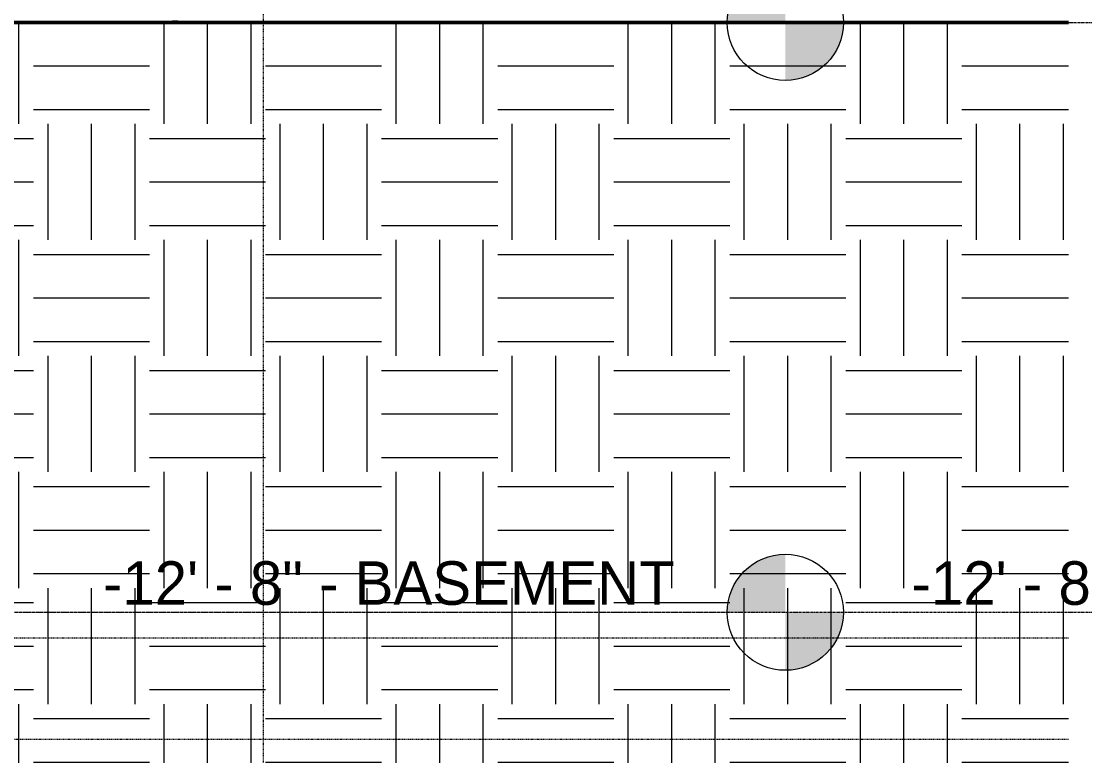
# Model space of a CAD drawing. Header units: inches. Extents: x 9594 to 15314, y -314 to 660.
# Drawn here: x 12230 to 12450, y -183.1 to -29.8 of the extents above; entities that cross this region are included whole.
import ezdxf

# ---------------------------------------------------------------- set-up
doc = ezdxf.new("R2010")
doc.units = ezdxf.units.IN
doc.header["$MEASUREMENT"] = 0
doc.linetypes.add('Aligning Line 1_8_', pattern=[0.25, 0.125, -0.125])
doc.linetypes.add('Grid Line 1_2_', pattern=[0.875, 0.5, -0.125, 0.125, -0.125])
for name, color, linetype, lineweight in [('0-1', 7, 'Continuous', 5), ('0-3', 252, 'Continuous', 9), ('A-FLOR-LEVL', 51, 'Continuous', 9), ('A-FLOR-LEVL-1', 51, 'Grid Line 1_2_', 9), ('C-PRKG-1', 55, 'Continuous', 9), ('C-PRKG-2', 7, 'Continuous', 9), ('C-TOPO', 7, 'Continuous', 9), ('C-TOPO-1', 250, 'Continuous', 50), ('G-ANNO-SYMB', 111, 'Aligning Line 1_8_', 9)]:
    doc.layers.add(name, color=color, linetype=linetype, lineweight=lineweight)
doc.styles.add('Century Gothic', font='ufonts.com_century-gothic.ttf', dxfattribs={"height": 9})
pattern_1 = [(0, (11008.554, 72), (24, 24), [24, -24]), (0, (11008.554, 81), (24, 24), [24, -24]), (0, (11008.554, 90), (24, 24), [24, -24]), (90, (11011.554, 93), (-24, 24), [24, -24]), (90, (11020.554, 93), (-24, 24), [24, -24]), (90, (11029.554, 93), (-24, 24), [24, -24])]

# ---------------------------------------------------------------- blocks, each defined once
blk = doc.blocks.new('Parking_Stall_Multiple2 - street parking-1355854-BUILDING SECTION - EAST_WEST - LOOKING SOUTH2')
at = {"layer": 'C-PRKG-1'}
blk.add_hatch(color=256, dxfattribs=at).paths.add_polyline_path([(12425.08, -29.97), (12446.61, -29.97), (12446.61, -29.72), (12383.54, -29.72), (12383.54, -29.97), (12419.7, -29.97)], flags=0)
at = {"layer": 'C-PRKG-2'}
for p, q in [((12383.54, -29.72), (12446.61, -29.72)), ((12383.54, -29.72), (12383.54, -29.97)), ((12446.61, -29.97), (12383.54, -29.97))]:
    blk.add_line(p, q, dxfattribs=at)
blk = doc.blocks.new('CTR  - Topography_rvt-1-BUILDING SECTION - EAST_WEST - LOOKING SOUTH2')
at = {"layer": 'C-TOPO'}
h = blk.add_hatch(dxfattribs=at)
h.set_pattern_fill('FP_21', color=256, style=0, pattern_type=2)
h.set_pattern_definition(pattern_1)
h.paths.add_polyline_path([(12180.34, -183.11), (12266.59, -183.11), (12266.59, -30), (12215.44, -30), (12155.64, -7.19), (12155.04, -12), (12167.79, -12), (12167.04, -18), (12179.79, -18), (12179.04, -24), (12191.79, -24), (12191.04, -30), (12143.79, -30), (12143.79, -158), (12151.79, -158), (12151.79, -170), (12139.79, -170), (12139.79, -183.11), (12151.79, -183.11)], flags=0)
h.paths.add_polyline_path([(12152.53, -6), (12147.2, -3.97), (12143.79, -2.28), (12143.79, -6), (12147.15, -6)], flags=0)
h = blk.add_hatch(dxfattribs=at)
h.set_pattern_fill('FP_21', color=256, style=0, pattern_type=2)
h.set_pattern_definition(pattern_1)
h.paths.add_polyline_path([(12326.59, -183.11), (12326.59, -30), (12266.59, -30), (12266.59, -183.11), (12307.25, -183.11)], flags=0)
h = blk.add_hatch(dxfattribs=at)
h.set_pattern_fill('FP_21', color=256, style=0, pattern_type=2)
h.set_pattern_definition(pattern_1)
h.paths.add_polyline_path([(12367.93, -183.11), (12375.07, -183.11), (12375.07, -30), (12326.59, -30), (12326.59, -183.11), (12359.68, -183.11)], flags=0)
h = blk.add_hatch(dxfattribs=at)
h.set_pattern_fill('FP_21', color=256, style=0, pattern_type=2)
h.set_pattern_definition(pattern_1)
h.paths.add_polyline_path([(12375.07, -183.11), (12446.61, -183.11), (12446.61, -30), (12375.07, -30), (12375.07, -94.35)], flags=0)
for p, q in [((12250.38, -30), (12215.44, -30)), ((12252.65, -30), (12250.38, -30)), ((12266.59, -30), (12252.65, -30)), ((12266.59, -30), (12261.37, -29.69)), ((12264.11, -29.85), (12266.59, -29.78)), ((12266.59, -30), (12266.59, -29.78)), ((12266.59, -30), (12266.59, -29.78)), ((12268, -30), (12266.59, -29.78)), ((12284.9, -30), (12266.59, -30)), ((12326.59, -30), (12284.9, -30)), ((12359.68, -30), (12326.59, -30)), ((12375.07, -30), (12359.68, -30)), ((12375.07, -30), (12446.61, -30))]:
    blk.add_line(p, q, dxfattribs=at)
at = {"layer": 'C-TOPO-1'}
for p, q in [((12215.44, -30), (12250.38, -30)), ((12250.38, -30), (12252.65, -30)), ((12252.65, -30), (12266.59, -30)), ((12284.9, -30), (12266.59, -30)), ((12326.59, -30), (12284.9, -30)), ((12359.68, -30), (12326.59, -30)), ((12375.07, -30), (12359.68, -30)), ((12446.61, -30), (12375.07, -30))]:
    blk.add_line(p, q, dxfattribs=at)
at = {"layer": '0-3'}
blk.add_blockref('Parking_Stall_Multiple2 - street parking-1355854-BUILDING SECTION - EAST_WEST - LOOKING SOUTH2', (0, 0), dxfattribs=at)
blk = doc.blocks.new('CTR - 1st Phase -Stairs _ Elevators_rvt-1-BUILDING SECTION - EAST_WEST - LOOKING SOUTH2')
at = {"layer": 'A-FLOR-LEVL-1'}
for p, q in [((9594.29, -30), (12543.28, -30)), ((9594.29, -152), (12543.28, -152))]:
    blk.add_line(p, q, dxfattribs=at)
at = {"layer": 'A-FLOR-LEVL', "insert": (12414.16, -141.45), "char_height": 9, "width": 142.713, "attachment_point": 1, "style": 'Century Gothic'}
blk.add_mtext('-12\' - 8" - BASEMENT', dxfattribs=at)
blk = doc.blocks.new('Level - Level Head - Circle-50818-BUILDING SECTION - EAST_WEST - LOOKING SOUTH2')
at = {"layer": 'A-FLOR-LEVL'}
h = blk.add_hatch(color=256, dxfattribs=at)
edge = h.paths.add_edge_path(flags=0)
edge.add_line((12388.06, 0), (12376.06, 0))
edge.add_arc((12388.06, 0), 12, 90, 180, ccw=False)
edge.add_line((12388.06, 12), (12388.06, 0))
h = blk.add_hatch(color=256, dxfattribs=at)
edge = h.paths.add_edge_path(flags=0)
edge.add_line((12388.06, -12), (12388.06, 0))
edge.add_line((12388.06, 0), (12400.06, 0))
edge.add_arc((12388.06, 0), 12, 270, 360, ccw=False)
blk.add_circle((12388.06, 0), 12, dxfattribs=at)

msp = doc.modelspace()

# ---------------------------------------------------------------- linework, layer by layer
at = {"layer": 'A-FLOR-LEVL-1'}
for p, q in [((9660.53, -30), (12376.06, -30)), ((9660.53, -152), (12376.06, -152))]:
    msp.add_line(p, q, dxfattribs=at)
at = {"layer": 'G-ANNO-SYMB'}
for p, q in [((12280.06, 526.95), (12280.06, -183.11)), ((9706.24, -157.31), (12446.61, -157.31)), ((9690.98, -178.24), (12446.61, -178.24))]:
    msp.add_line(p, q, dxfattribs=at)

# ---------------------------------------------------------------- block references
at = {"layer": '0-1'}
for name in ['CTR - 1st Phase -Stairs _ Elevators_rvt-1-BUILDING SECTION - EAST_WEST - LOOKING SOUTH2', 'CTR  - Topography_rvt-1-BUILDING SECTION - EAST_WEST - LOOKING SOUTH2']:
    msp.add_blockref(name, (0, 0), dxfattribs=at)
at = {"layer": 'A-FLOR-LEVL'}
for p in [(0, -30), (0, -152)]:
    msp.add_blockref('Level - Level Head - Circle-50818-BUILDING SECTION - EAST_WEST - LOOKING SOUTH2', p, dxfattribs=at)

# ---------------------------------------------------------------- texts
at = {"layer": 'A-FLOR-LEVL', "insert": (12246.94, -141.45), "char_height": 9, "width": 142.713, "attachment_point": 1, "style": 'Century Gothic'}
msp.add_mtext('-12\' - 8" - BASEMENT', dxfattribs=at)

doc.saveas('drawing.dxf')
